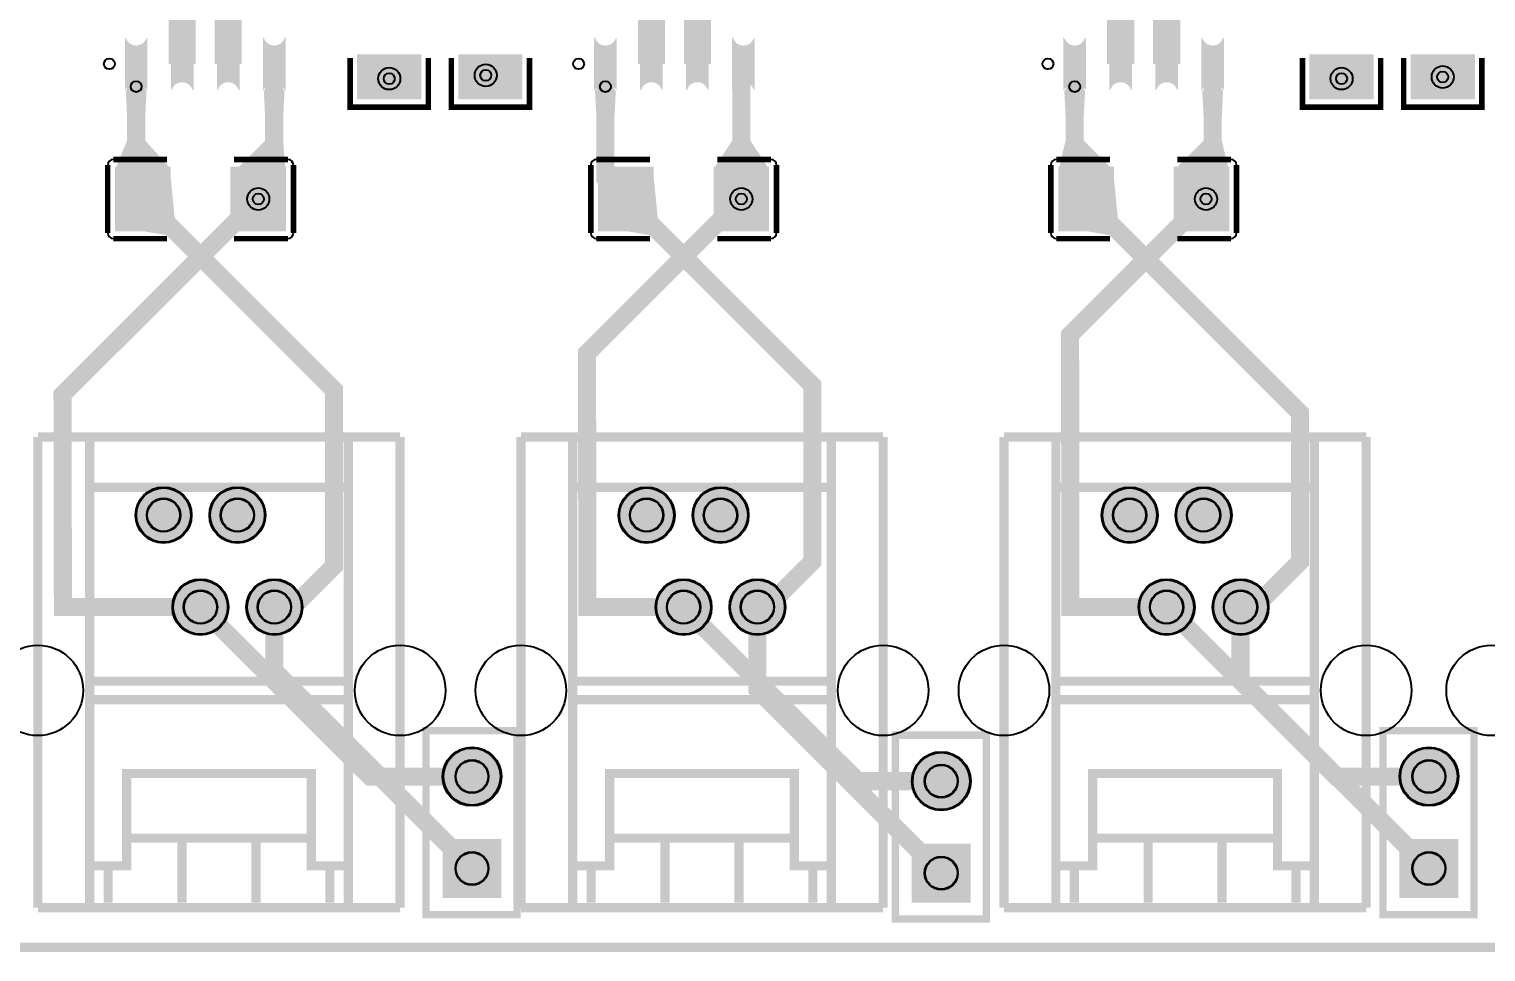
# Model space of a CAD drawing. Header units: millimetres. Extents: x 6 to 157, y 23 to 115.
# Drawn here: x 91.03 to 131.24, y 22.87 to 48.36 of the extents above; entities that cross this region are included whole.
import ezdxf

# ---------------------------------------------------------------- set-up
doc = ezdxf.new("R2010")
doc.units = ezdxf.units.MM
for name, color, linetype, true_color in [('BoardOutLine', 7, 'Continuous', 0xff00ff), ('BottomLayer', 7, 'Continuous', 0x0000ff), ('BottomSolderMaskLayer', 7, 'Continuous', 0xaa00ff), ('Document', 7, 'Continuous', 0xffffff), ('Hole', 7, 'Continuous', 0x222222), ('Multi-Layer', 7, 'Continuous', 0xc0c0c0), ('TopLayer', 7, 'Continuous', 0xff0000), ('TopPasteMaskLayer', 7, 'Continuous', 0x808080), ('TopSilkLayer', 7, 'Continuous', 0xffcc00), ('TopSolderMaskLayer', 7, 'Continuous', 0x800080)]:
    doc.layers.add(name, color=color, linetype=linetype, true_color=true_color)

msp = doc.modelspace()

# ---------------------------------------------------------------- hatches: boundary and pattern name
at = {"layer": 'BottomLayer'}
for points in [[(97.135, 43.881), (97.566, 43.45), (97.312, 43.273), (96.958, 43.626)], [(110.47, 43.881), (110.901, 43.45), (110.647, 43.273), (110.294, 43.626)], [(123.297, 43.881), (123.728, 43.45), (123.474, 43.273), (123.121, 43.626)], [(95.757, 33.145), (95.756, 31.645), (95.006, 32.145), (95.007, 32.645)], [(109.092, 33.145), (109.091, 31.645), (108.341, 32.145), (108.342, 32.645)], [(122.427, 33.145), (122.426, 31.645), (121.676, 32.145), (121.677, 32.645)], [(96.287, 32.925), (95.226, 31.865), (96.11, 31.688), (96.464, 32.041)], [(109.622, 32.925), (108.561, 31.865), (109.445, 31.688), (109.799, 32.041)], [(122.957, 32.925), (121.896, 31.865), (122.78, 31.688), (123.134, 32.041)], [(103.251, 26.928), (103.251, 28.502), (102.464, 27.965), (102.464, 27.465)], [(116.205, 26.801), (116.205, 28.375), (115.418, 27.838), (115.418, 27.338)], [(129.667, 26.928), (129.667, 28.502), (128.88, 27.965), (128.88, 27.465)]]:
    msp.add_hatch(color=256, dxfattribs=at).paths.add_polyline_path(points)
at = {"layer": 'BottomSolderMaskLayer'}
for points in [[(93.961, 34.935, 1), (95.512, 34.935, 1)], [(96.001, 34.935, 1), (97.552, 34.935, 1)], [(107.296, 34.935, 1), (108.847, 34.935, 1)], [(109.336, 34.935, 1), (110.887, 34.935, 1)], [(120.631, 34.935, 1), (122.182, 34.935, 1)], [(122.671, 34.935, 1), (124.222, 34.935, 1)], [(94.981, 32.395, 1), (96.532, 32.395, 1)], [(97.021, 32.395, 1), (98.572, 32.395, 1)], [(108.316, 32.395, 1), (109.867, 32.395, 1)], [(110.356, 32.395, 1), (111.907, 32.395, 1)], [(121.651, 32.395, 1), (123.202, 32.395, 1)], [(123.691, 32.395, 1), (125.242, 32.395, 1)], [(102.438, 27.715, 1), (104.064, 27.715, 1)], [(115.392, 27.588, 1), (117.018, 27.588, 1)], [(128.854, 27.715, 1), (130.48, 27.715, 1)], [(102.438, 25.988), (104.064, 25.988), (104.064, 24.362), (102.438, 24.362)], [(115.392, 25.861), (117.018, 25.861), (117.018, 24.235), (115.392, 24.235)], [(128.854, 25.988), (130.48, 25.988), (130.48, 24.362), (128.854, 24.362)]]:
    msp.add_hatch(color=256, dxfattribs=at).paths.add_polyline_path(points)
at = {"layer": 'Multi-Layer'}
for points in [[(93.986, 34.935, 1), (95.486, 34.935, 1)], [(96.026, 34.935, 1), (97.526, 34.935, 1)], [(107.321, 34.935, 1), (108.821, 34.935, 1)], [(109.362, 34.935, 1), (110.862, 34.935, 1)], [(120.656, 34.935, 1), (122.156, 34.935, 1)], [(122.697, 34.935, 1), (124.197, 34.935, 1)], [(95.006, 32.395, 1), (96.506, 32.395, 1)], [(97.046, 32.395, 1), (98.546, 32.395, 1)], [(108.341, 32.395, 1), (109.841, 32.395, 1)], [(110.381, 32.395, 1), (111.881, 32.395, 1)], [(121.676, 32.395, 1), (123.176, 32.395, 1)], [(123.716, 32.395, 1), (125.216, 32.395, 1)], [(102.464, 27.715, 1), (104.039, 27.715, 1)], [(115.418, 27.588, 1), (116.993, 27.588, 1)], [(128.88, 27.715, 1), (130.455, 27.715, 1)], [(102.464, 25.962), (104.039, 25.962), (104.039, 24.388), (102.464, 24.388)], [(115.418, 25.835), (116.993, 25.835), (116.993, 24.261), (115.418, 24.261)], [(128.88, 25.962), (130.455, 25.962), (130.455, 24.388), (128.88, 24.388)]]:
    msp.add_hatch(color=256, dxfattribs=at).paths.add_polyline_path(points)
at = {"layer": 'TopLayer'}
for points in [[(94.267, 48.128, -0.785398), (93.693, 48.128), (93.693, 46.666, -0.785398), (94.267, 46.666)], [(95.537, 48.128, -0.785398), (94.963, 48.128), (94.963, 46.666, -0.785398), (95.537, 46.666)], [(96.807, 48.128, -0.785398), (96.233, 48.128), (96.233, 46.666, -0.785398), (96.807, 46.666)], [(98.077, 48.128, -0.785398), (97.503, 48.128), (97.503, 46.666, -0.785398), (98.077, 46.666)], [(107.221, 48.128, -0.785398), (106.647, 48.128), (106.647, 46.666, -0.785398), (107.221, 46.666)], [(108.491, 48.128, -0.785398), (107.917, 48.128), (107.917, 46.666, -0.785398), (108.491, 46.666)], [(109.761, 48.128, -0.785398), (109.187, 48.128), (109.187, 46.666, -0.785398), (109.761, 46.666)], [(111.031, 48.128, -0.785398), (110.457, 48.128), (110.457, 46.666, -0.785398), (111.031, 46.666)], [(120.175, 48.128, -0.785398), (119.601, 48.128), (119.601, 46.666, -0.785398), (120.175, 46.666)], [(121.445, 48.128, -0.785398), (120.871, 48.128), (120.871, 46.666, -0.785398), (121.445, 46.666)], [(122.715, 48.128, -0.785398), (122.141, 48.128), (122.141, 46.666, -0.785398), (122.715, 46.666)], [(123.985, 48.128, -0.785398), (123.411, 48.128), (123.411, 46.666, -0.785398), (123.985, 46.666)], [(100.115, 47.639), (101.816, 47.639), (101.816, 46.432), (100.115, 46.432)], [(102.909, 47.639), (104.61, 47.639), (104.61, 46.432), (102.909, 46.432)], [(126.404, 47.639), (128.105, 47.639), (128.105, 46.432), (126.404, 46.432)], [(129.198, 47.639), (130.899, 47.639), (130.899, 46.432), (129.198, 46.432)], [(94.267, 46.667), (93.693, 46.667), (93.73, 45.917), (94.23, 45.917)], [(98.077, 46.667), (97.503, 46.667), (97.54, 45.917), (98.04, 45.917)], [(107.221, 46.667), (106.647, 46.667), (106.684, 45.917), (107.184, 45.917)], [(120.175, 46.667), (119.601, 46.667), (119.638, 45.917), (120.138, 45.917)], [(123.985, 46.667), (123.411, 46.667), (123.448, 45.917), (123.948, 45.917)], [(93.423, 44.529), (94.908, 44.529), (94.23, 45.279), (93.73, 45.279)], [(98.093, 44.529), (96.79, 44.529), (97.54, 45.279), (98.04, 45.279)], [(111.428, 44.529), (109.943, 44.529), (110.436, 45.279), (110.936, 45.279)], [(119.458, 44.529), (120.888, 44.529), (120.138, 45.279), (119.638, 45.279)], [(124.128, 44.529), (122.698, 44.529), (123.448, 45.279), (123.948, 45.279)], [(94.908, 44.529), (94.908, 42.801), (93.423, 42.801), (93.423, 44.529)], [(94.908, 44.529), (94.031, 42.801), (94.806, 42.671), (95.044, 43.14)], [(96.608, 44.529), (96.608, 42.801), (98.093, 42.801), (98.093, 44.529)], [(108.243, 44.529), (108.243, 42.801), (106.758, 42.801), (106.758, 44.529)], [(108.243, 44.529), (107.366, 42.801), (108.141, 42.671), (108.379, 43.14)], [(109.943, 44.529), (109.943, 42.801), (111.428, 42.801), (111.428, 44.529)], [(120.943, 44.529), (120.943, 42.801), (119.458, 42.801), (119.458, 44.529)], [(120.943, 44.529), (120.066, 42.801), (120.841, 42.671), (121.079, 43.14)], [(122.643, 44.529), (122.643, 42.801), (124.128, 42.801), (124.128, 44.529)], [(97.351, 43.36), (97.351, 43.97), (97.656, 43.915), (97.656, 43.415)], [(110.991, 43.665), (110.381, 43.665), (110.436, 43.97), (110.936, 43.97)], [(123.271, 43.851), (123.755, 43.48), (123.948, 43.716), (123.448, 44.099)], [(97.588, 33.115), (98.005, 31.675), (98.596, 32.329), (98.437, 32.878)], [(111.517, 31.752), (110.746, 33.038), (111.642, 33.002), (111.907, 32.559)], [(124.768, 31.708), (124.165, 33.082), (125.045, 32.942), (125.261, 32.451)], [(98.546, 32.394), (97.046, 32.396), (97.545, 31.645), (98.045, 31.645)], [(111.881, 32.394), (110.381, 32.396), (110.88, 31.645), (111.38, 31.645)], [(125.216, 32.394), (123.716, 32.396), (124.215, 31.645), (124.715, 31.645)], [(102.464, 24.544), (103.874, 25.962), (102.816, 25.962), (102.464, 25.608)], [(115.418, 24.417), (116.828, 25.835), (115.77, 25.835), (115.418, 25.481)], [(128.88, 24.544), (130.29, 25.962), (129.232, 25.962), (128.88, 25.608)]]:
    msp.add_hatch(color=256, dxfattribs=at).paths.add_polyline_path(points)
at = {"layer": 'TopPasteMaskLayer'}
for points in [[(94.267, 48.128, -0.785398), (93.693, 48.128), (93.693, 46.666, -0.785398), (94.267, 46.666)], [(95.537, 48.128, -0.785398), (94.963, 48.128), (94.963, 46.666, -0.785398), (95.537, 46.666)], [(96.807, 48.128, -0.785398), (96.233, 48.128), (96.233, 46.666, -0.785398), (96.807, 46.666)], [(98.077, 48.128, -0.785398), (97.503, 48.128), (97.503, 46.666, -0.785398), (98.077, 46.666)], [(107.221, 48.128, -0.785398), (106.647, 48.128), (106.647, 46.666, -0.785398), (107.221, 46.666)], [(108.491, 48.128, -0.785398), (107.917, 48.128), (107.917, 46.666, -0.785398), (108.491, 46.666)], [(109.761, 48.128, -0.785398), (109.187, 48.128), (109.187, 46.666, -0.785398), (109.761, 46.666)], [(111.031, 48.128, -0.785398), (110.457, 48.128), (110.457, 46.666, -0.785398), (111.031, 46.666)], [(120.175, 48.128, -0.785398), (119.601, 48.128), (119.601, 46.666, -0.785398), (120.175, 46.666)], [(121.445, 48.128, -0.785398), (120.871, 48.128), (120.871, 46.666, -0.785398), (121.445, 46.666)], [(122.715, 48.128, -0.785398), (122.141, 48.128), (122.141, 46.666, -0.785398), (122.715, 46.666)], [(123.985, 48.128, -0.785398), (123.411, 48.128), (123.411, 46.666, -0.785398), (123.985, 46.666)], [(100.215, 47.639), (100.576, 47.639), (100.676, 47.539), (100.676, 47.329), (100.776, 47.229), (101.154, 47.229), (101.254, 47.329), (101.254, 47.539), (101.354, 47.639), (101.716, 47.639), (101.816, 47.539), (101.816, 46.532), (101.716, 46.432), (100.215, 46.432), (100.115, 46.532), (100.115, 47.539)], [(103.009, 47.639), (103.37, 47.639), (103.47, 47.539), (103.47, 47.329), (103.57, 47.229), (103.948, 47.229), (104.048, 47.329), (104.048, 47.539), (104.148, 47.639), (104.51, 47.639), (104.61, 47.539), (104.61, 46.532), (104.51, 46.432), (103.009, 46.432), (102.909, 46.532), (102.909, 47.539)], [(126.504, 47.639), (126.865, 47.639), (126.965, 47.539), (126.965, 47.329), (127.065, 47.229), (127.443, 47.229), (127.543, 47.329), (127.543, 47.539), (127.643, 47.639), (128.005, 47.639), (128.105, 47.539), (128.105, 46.532), (128.005, 46.432), (126.504, 46.432), (126.404, 46.532), (126.404, 47.539)], [(129.298, 47.639), (129.659, 47.639), (129.759, 47.539), (129.759, 47.329), (129.859, 47.229), (130.237, 47.229), (130.337, 47.329), (130.337, 47.539), (130.437, 47.639), (130.799, 47.639), (130.899, 47.539), (130.899, 46.532), (130.799, 46.432), (129.298, 46.432), (129.198, 46.532), (129.198, 47.539)], [(94.908, 44.429), (94.908, 44.059), (94.808, 43.959), (94.503, 43.959), (94.403, 43.859), (94.403, 43.471), (94.503, 43.371), (94.808, 43.371), (94.908, 43.271), (94.908, 42.901), (94.808, 42.801), (93.523, 42.801), (93.423, 42.901), (93.423, 44.429), (93.523, 44.529), (94.808, 44.529)], [(96.608, 44.429), (96.608, 44.059), (96.708, 43.959), (97.013, 43.959), (97.113, 43.859), (97.113, 43.471), (97.013, 43.371), (96.708, 43.371), (96.608, 43.271), (96.608, 42.901), (96.708, 42.801), (97.993, 42.801), (98.093, 42.901), (98.093, 44.429), (97.993, 44.529), (96.708, 44.529)], [(108.243, 44.429), (108.243, 44.059), (108.143, 43.959), (107.838, 43.959), (107.738, 43.859), (107.738, 43.471), (107.838, 43.371), (108.143, 43.371), (108.243, 43.271), (108.243, 42.901), (108.143, 42.801), (106.858, 42.801), (106.758, 42.901), (106.758, 44.429), (106.858, 44.529), (108.143, 44.529)], [(109.943, 44.429), (109.943, 44.059), (110.043, 43.959), (110.348, 43.959), (110.448, 43.859), (110.448, 43.471), (110.348, 43.371), (110.043, 43.371), (109.943, 43.271), (109.943, 42.901), (110.043, 42.801), (111.328, 42.801), (111.428, 42.901), (111.428, 44.429), (111.328, 44.529), (110.043, 44.529)], [(120.943, 44.429), (120.943, 44.059), (120.843, 43.959), (120.538, 43.959), (120.438, 43.859), (120.438, 43.471), (120.538, 43.371), (120.843, 43.371), (120.943, 43.271), (120.943, 42.901), (120.843, 42.801), (119.558, 42.801), (119.458, 42.901), (119.458, 44.429), (119.558, 44.529), (120.843, 44.529)], [(122.643, 44.429), (122.643, 44.059), (122.743, 43.959), (123.048, 43.959), (123.148, 43.859), (123.148, 43.471), (123.048, 43.371), (122.743, 43.371), (122.643, 43.271), (122.643, 42.901), (122.743, 42.801), (124.028, 42.801), (124.128, 42.901), (124.128, 44.429), (124.028, 44.529), (122.743, 44.529)]]:
    msp.add_hatch(color=256, dxfattribs=at).paths.add_polyline_path(points)
at = {"layer": 'TopSolderMaskLayer'}
for points in [[(94.293, 48.146, -0.785398), (93.668, 48.146), (93.668, 46.648, -0.785398), (94.293, 46.648)], [(95.563, 48.146, -0.785398), (94.938, 48.146), (94.938, 46.648, -0.785398), (95.563, 46.648)], [(96.833, 48.146, -0.785398), (96.208, 48.146), (96.208, 46.648, -0.785398), (96.833, 46.648)], [(98.103, 48.146, -0.785398), (97.478, 48.146), (97.478, 46.648, -0.785398), (98.103, 46.648)], [(107.247, 48.146, -0.785398), (106.622, 48.146), (106.622, 46.648, -0.785398), (107.247, 46.648)], [(108.517, 48.146, -0.785398), (107.892, 48.146), (107.892, 46.648, -0.785398), (108.517, 46.648)], [(109.787, 48.146, -0.785398), (109.162, 48.146), (109.162, 46.648, -0.785398), (109.787, 46.648)], [(111.057, 48.146, -0.785398), (110.432, 48.146), (110.432, 46.648, -0.785398), (111.057, 46.648)], [(120.201, 48.146, -0.785398), (119.576, 48.146), (119.576, 46.648, -0.785398), (120.201, 46.648)], [(121.471, 48.146, -0.785398), (120.846, 48.146), (120.846, 46.648, -0.785398), (121.471, 46.648)], [(122.741, 48.146, -0.785398), (122.116, 48.146), (122.116, 46.648, -0.785398), (122.741, 46.648)], [(124.011, 48.146, -0.785398), (123.386, 48.146), (123.386, 46.648, -0.785398), (124.011, 46.648)], [(100.079, 47.657), (101.851, 47.657), (101.851, 46.414), (100.079, 46.414)], [(102.873, 47.657), (104.645, 47.657), (104.645, 46.414), (102.873, 46.414)], [(126.368, 47.657), (128.141, 47.657), (128.141, 46.414), (126.368, 46.414)], [(129.162, 47.657), (130.935, 47.657), (130.935, 46.414), (129.162, 46.414)], [(94.934, 44.554), (94.934, 42.776), (93.398, 42.776), (93.398, 44.554)], [(96.583, 44.554), (96.583, 42.776), (98.119, 42.776), (98.119, 44.554)], [(108.269, 44.554), (108.269, 42.776), (106.733, 42.776), (106.733, 44.554)], [(109.918, 44.554), (109.918, 42.776), (111.454, 42.776), (111.454, 44.554)], [(120.969, 44.554), (120.969, 42.776), (119.433, 42.776), (119.433, 44.554)], [(122.618, 44.554), (122.618, 42.776), (124.154, 42.776), (124.154, 44.554)], [(93.961, 34.935, 1), (95.512, 34.935, 1)], [(96.001, 34.935, 1), (97.552, 34.935, 1)], [(107.296, 34.935, 1), (108.847, 34.935, 1)], [(109.336, 34.935, 1), (110.887, 34.935, 1)], [(120.631, 34.935, 1), (122.182, 34.935, 1)], [(122.671, 34.935, 1), (124.222, 34.935, 1)], [(94.981, 32.395, 1), (96.532, 32.395, 1)], [(97.021, 32.395, 1), (98.572, 32.395, 1)], [(108.316, 32.395, 1), (109.867, 32.395, 1)], [(110.356, 32.395, 1), (111.907, 32.395, 1)], [(121.651, 32.395, 1), (123.202, 32.395, 1)], [(123.691, 32.395, 1), (125.242, 32.395, 1)], [(102.438, 27.715, 1), (104.064, 27.715, 1)], [(115.392, 27.588, 1), (117.018, 27.588, 1)], [(128.854, 27.715, 1), (130.48, 27.715, 1)], [(102.438, 25.988), (104.064, 25.988), (104.064, 24.362), (102.438, 24.362)], [(115.392, 25.861), (117.018, 25.861), (117.018, 24.235), (115.392, 24.235)], [(128.854, 25.988), (130.48, 25.988), (130.48, 24.362), (128.854, 24.362)]]:
    msp.add_hatch(color=256, dxfattribs=at).paths.add_polyline_path(points)

# ---------------------------------------------------------------- linework, layer by layer
at = {"layer": 'BoardOutLine', "const_width": 0.254}
msp.add_lwpolyline([(154, 23), (10, 23)], dxfattribs=at)
at = {"layer": 'BottomLayer', "const_width": 0.5}
for points in [[(97.351, 43.665), (91.948, 38.263), (91.958, 32.395), (95.756, 32.395)], [(110.686, 43.665), (106.426, 39.406), (106.436, 32.395), (109.091, 32.395)], [(123.513, 43.665), (119.761, 39.914), (119.771, 32.395), (122.426, 32.395)], [(95.756, 32.395), (100.436, 27.715), (103.251, 27.715)], [(109.091, 32.395), (113.898, 27.588), (116.205, 27.588)], [(122.426, 32.395), (127.106, 27.715), (129.667, 27.715)]]:
    msp.add_lwpolyline(points, dxfattribs=at)
at = {"layer": 'BottomSolderMaskLayer'}
for centre, radius in [((94.736, 34.935), 0.775), ((94.736, 34.935), 0.465), ((96.776, 34.935), 0.775), ((96.776, 34.935), 0.465), ((108.071, 34.935), 0.775), ((108.071, 34.935), 0.465), ((110.112, 34.935), 0.775), ((110.111, 34.935), 0.465), ((121.406, 34.935), 0.775), ((121.406, 34.935), 0.465), ((123.447, 34.935), 0.775), ((123.446, 34.935), 0.465), ((95.756, 32.395), 0.775), ((97.796, 32.395), 0.775), ((109.091, 32.395), 0.775), ((111.131, 32.395), 0.775), ((122.426, 32.395), 0.775), ((124.466, 32.395), 0.775), ((95.756, 32.395), 0.465), ((97.796, 32.395), 0.465), ((109.091, 32.395), 0.465), ((111.131, 32.395), 0.465), ((122.426, 32.395), 0.465), ((124.466, 32.395), 0.465), ((103.251, 27.715), 0.813), ((103.251, 27.715), 0.459), ((116.205, 27.588), 0.813), ((129.667, 27.715), 0.813), ((129.667, 27.715), 0.459), ((116.205, 27.588), 0.459), ((103.251, 25.175), 0.459), ((116.205, 25.048), 0.459), ((129.667, 25.175), 0.459)]:
    msp.add_circle(centre, radius, dxfattribs=at)
at = {"layer": 'Document'}
for centre in [(93.98, 46.768), (106.934, 46.768), (119.888, 46.768)]:
    msp.add_circle(centre, 0.15, dxfattribs=at)
at = {"layer": 'Hole'}
for centre in [(100.965, 46.99), (103.632, 47.081), (127.254, 46.99), (130.048, 47.035), (97.351, 43.665), (110.686, 43.665), (123.513, 43.665)]:
    msp.add_circle(centre, 0.152, dxfattribs=at)
at = {"layer": 'Multi-Layer'}
for centre, radius in [((100.965, 46.99), 0.305), ((103.632, 47.081), 0.305), ((127.254, 46.99), 0.305), ((130.048, 47.035), 0.305), ((97.351, 43.665), 0.305), ((110.686, 43.665), 0.305), ((123.513, 43.665), 0.305), ((94.736, 34.935), 0.75), ((96.776, 34.935), 0.75), ((108.071, 34.935), 0.75), ((110.112, 34.935), 0.75), ((121.406, 34.935), 0.75), ((123.447, 34.935), 0.75), ((94.736, 34.935), 0.45), ((96.776, 34.935), 0.45), ((108.071, 34.935), 0.45), ((110.111, 34.935), 0.45), ((121.406, 34.935), 0.45), ((123.446, 34.935), 0.45), ((95.756, 32.395), 0.75), ((97.796, 32.395), 0.75), ((109.091, 32.395), 0.75), ((111.131, 32.395), 0.75), ((122.426, 32.395), 0.75), ((124.466, 32.395), 0.75), ((95.756, 32.395), 0.45), ((97.796, 32.395), 0.45), ((109.091, 32.395), 0.45), ((111.131, 32.395), 0.45), ((122.426, 32.395), 0.45), ((124.466, 32.395), 0.45), ((91.266, 30.095), 1.25), ((101.266, 30.095), 1.25), ((104.601, 30.095), 1.25), ((114.601, 30.095), 1.25), ((117.936, 30.095), 1.25), ((127.936, 30.095), 1.25), ((131.399, 30.095), 1.25), ((103.251, 27.715), 0.787), ((103.251, 27.715), 0.445), ((116.205, 27.588), 0.787), ((129.667, 27.715), 0.787), ((129.667, 27.715), 0.445), ((116.205, 27.588), 0.445), ((103.251, 25.175), 0.445), ((116.205, 25.048), 0.445), ((129.667, 25.175), 0.445)]:
    msp.add_circle(centre, radius, dxfattribs=at)
at = {"layer": 'TopLayer'}
for points, const_width in [([(115.329, 57.196), (115.329, 49.403), (108.204, 49.403), (108.204, 48.895), (108.204, 47.396)], 0.75), ([(88.849, 49.403), (96.52, 49.403), (96.52, 47.396)], 0.75), ([(95.25, 49.276), (95.25, 48.514), (95.25, 47.396)], 0.75), ([(109.5, 49.403), (109.474, 48.641), (109.474, 47.396)], 0.75), ([(115.329, 49.403), (122.428, 49.403), (122.428, 47.396)], 0.75), ([(121.158, 49.403), (121.158, 48.514), (121.158, 47.396)], 0.75), ([(93.98, 47.396), (93.98, 43.665), (94.166, 43.665)], 0.5), ([(97.79, 47.396), (97.79, 43.665), (97.351, 43.665)], 0.5), ([(106.934, 47.396), (106.934, 44.232), (107.501, 43.665)], 0.5), ([(110.744, 47.396), (110.686, 47.338), (110.686, 43.665)], 0.5), ([(119.888, 47.396), (119.888, 43.665), (120.328, 43.665)], 0.5), ([(123.698, 47.396), (123.698, 43.665), (123.513, 43.665)], 0.5), ([(94.166, 43.665), (99.441, 38.39), (99.441, 33.528), (98.308, 32.395), (97.795, 32.395)], 0.5), ([(107.501, 43.665), (112.649, 38.517), (112.649, 33.655), (111.389, 32.395), (111.13, 32.395)], 0.5), ([(120.201, 43.665), (126.111, 37.755), (126.111, 33.655), (124.851, 32.395), (124.465, 32.395)], 0.5), ([(97.795, 32.395), (97.795, 30.63), (103.251, 25.174)], 0.5), ([(111.13, 32.395), (111.13, 30.122), (116.205, 25.047)], 0.5), ([(124.465, 32.395), (124.465, 30.376), (129.667, 25.174)], 0.5)]:
    msp.add_lwpolyline(points, dxfattribs=dict(at, const_width=const_width))
at = {"layer": 'TopSilkLayer'}
for points, const_width in [([(99.886, 47.563), (99.886, 46.203), (102.044, 46.203), (102.044, 47.563)], 0.152), ([(102.68, 47.563), (102.68, 46.203), (104.838, 46.203), (104.838, 47.563)], 0.152), ([(126.175, 47.563), (126.175, 46.203), (128.333, 46.203), (128.333, 47.563)], 0.152), ([(128.969, 47.563), (128.969, 46.203), (131.127, 46.203), (131.127, 47.563)], 0.152), ([(93.195, 44.605), (93.195, 42.725)], 0.152), ([(94.832, 44.758), (93.347, 44.758)], 0.152), ([(96.684, 44.758), (98.169, 44.758)], 0.152), ([(98.322, 44.605), (98.322, 42.725)], 0.152), ([(106.53, 44.605), (106.53, 42.725)], 0.152), ([(108.167, 44.758), (106.682, 44.758)], 0.152), ([(110.019, 44.758), (111.504, 44.758)], 0.152), ([(111.657, 44.605), (111.657, 42.725)], 0.152), ([(119.23, 44.605), (119.23, 42.725)], 0.152), ([(120.867, 44.758), (119.382, 44.758)], 0.152), ([(122.719, 44.758), (124.204, 44.758)], 0.152), ([(124.357, 44.605), (124.357, 42.725)], 0.152), ([(93.347, 42.572), (94.832, 42.572)], 0.152), ([(98.169, 42.572), (96.684, 42.572)], 0.152), ([(106.682, 42.572), (108.167, 42.572)], 0.152), ([(111.504, 42.572), (110.019, 42.572)], 0.152), ([(119.382, 42.572), (120.867, 42.572)], 0.152), ([(124.204, 42.572), (122.719, 42.572)], 0.152), ([(91.266, 37.095), (101.266, 37.095)], 0.254), ([(91.266, 37.095), (91.266, 24.095)], 0.254), ([(92.696, 24.105), (92.696, 37.105)], 0.254), ([(99.836, 24.105), (99.836, 37.105)], 0.254), ([(101.266, 24.095), (101.266, 37.095)], 0.254), ([(104.601, 37.095), (114.601, 37.095)], 0.254), ([(104.601, 37.095), (104.601, 24.095)], 0.254), ([(106.031, 24.105), (106.031, 37.105)], 0.254), ([(113.171, 24.105), (113.171, 37.105)], 0.254), ([(114.601, 24.095), (114.601, 37.095)], 0.254), ([(117.936, 37.095), (127.936, 37.095)], 0.254), ([(117.936, 37.095), (117.936, 24.095)], 0.254), ([(119.366, 24.105), (119.366, 37.105)], 0.254), ([(126.506, 24.105), (126.506, 37.105)], 0.254), ([(127.936, 24.095), (127.936, 37.095)], 0.254), ([(99.836, 35.705), (92.696, 35.705)], 0.254), ([(113.171, 35.705), (106.031, 35.705)], 0.254), ([(126.506, 35.705), (119.366, 35.705)], 0.254), ([(99.836, 30.35), (92.696, 30.35)], 0.254), ([(113.171, 30.35), (106.031, 30.35)], 0.254), ([(126.506, 30.35), (119.366, 30.35)], 0.254), ([(99.836, 29.84), (92.696, 29.84)], 0.254), ([(113.171, 29.84), (106.031, 29.84)], 0.254), ([(126.506, 29.84), (119.366, 29.84)], 0.254), ([(99.836, 25.25), (98.816, 25.25), (98.816, 27.8), (93.716, 27.8), (93.716, 25.25), (92.696, 25.25)], 0.254), ([(113.171, 25.25), (112.151, 25.25), (112.151, 27.8), (107.051, 27.8), (107.051, 25.25), (106.031, 25.25)], 0.254), ([(126.506, 25.25), (125.486, 25.25), (125.486, 27.8), (120.386, 27.8), (120.386, 25.25), (119.366, 25.25)], 0.254), ([(98.816, 26.015), (93.716, 26.015)], 0.254), ([(95.246, 26.015), (95.246, 24.23)], 0.254), ([(97.286, 26.015), (97.286, 24.23)], 0.254), ([(112.151, 26.015), (107.051, 26.015)], 0.254), ([(108.581, 26.015), (108.581, 24.23)], 0.254), ([(110.621, 26.015), (110.621, 24.23)], 0.254), ([(125.486, 26.015), (120.386, 26.015)], 0.254), ([(121.916, 26.015), (121.916, 24.23)], 0.254), ([(123.956, 26.015), (123.956, 24.23)], 0.254), ([(93.206, 25.25), (93.206, 24.23)], 0.254), ([(99.326, 25.25), (99.326, 24.23)], 0.254), ([(106.541, 25.25), (106.541, 24.23)], 0.254), ([(112.661, 25.25), (112.661, 24.23)], 0.254), ([(119.876, 25.25), (119.876, 24.23)], 0.254), ([(125.996, 25.25), (125.996, 24.23)], 0.254), ([(101.266, 24.095), (91.266, 24.095)], 0.254), ([(114.601, 24.095), (104.601, 24.095)], 0.254), ([(127.936, 24.095), (117.936, 24.095)], 0.254)]:
    msp.add_lwpolyline(points, dxfattribs=dict(at, const_width=const_width))
at = {"layer": 'TopSilkLayer', "const_width": 0.203}
for points in [[(101.981, 28.985), (104.496, 28.985), (104.496, 23.905), (101.981, 23.905), (101.981, 28.985)], [(114.935, 28.858), (117.45, 28.858), (117.45, 23.778), (114.935, 23.778), (114.935, 28.858)], [(128.397, 28.985), (130.912, 28.985), (130.912, 23.905), (128.397, 23.905), (128.397, 28.985)]]:
    msp.add_lwpolyline(points, close=True, dxfattribs=at)
at = {"layer": 'TopSilkLayer'}
for centre in [(93.241, 47.397), (106.195, 47.397), (119.149, 47.397)]:
    msp.add_circle(centre, 0.15, dxfattribs=at)
for centre, start, end in [((93.347, 44.605), 90, 180), ((98.169, 44.605), 0, 90), ((106.682, 44.605), 90, 180), ((111.504, 44.605), 0, 90), ((119.382, 44.605), 90, 180), ((124.204, 44.605), 0, 90), ((93.347, 42.725), 180, 270), ((98.169, 42.725), 270, 0), ((106.682, 42.725), 180, 270), ((111.504, 42.725), 270, 0), ((119.382, 42.725), 180, 270), ((124.204, 42.725), 270, 0)]:
    msp.add_arc(centre, 0.152, start, end, dxfattribs=at)
at = {"layer": 'TopSolderMaskLayer'}
for centre, radius in [((94.736, 34.935), 0.775), ((94.736, 34.935), 0.465), ((96.776, 34.935), 0.775), ((96.776, 34.935), 0.465), ((108.071, 34.935), 0.775), ((108.071, 34.935), 0.465), ((110.112, 34.935), 0.775), ((110.111, 34.935), 0.465), ((121.406, 34.935), 0.775), ((121.406, 34.935), 0.465), ((123.447, 34.935), 0.775), ((123.446, 34.935), 0.465), ((95.756, 32.395), 0.775), ((97.796, 32.395), 0.775), ((109.091, 32.395), 0.775), ((111.131, 32.395), 0.775), ((122.426, 32.395), 0.775), ((124.466, 32.395), 0.775), ((95.756, 32.395), 0.465), ((97.796, 32.395), 0.465), ((109.091, 32.395), 0.465), ((111.131, 32.395), 0.465), ((122.426, 32.395), 0.465), ((124.466, 32.395), 0.465), ((103.251, 27.715), 0.813), ((103.251, 27.715), 0.459), ((116.205, 27.588), 0.813), ((129.667, 27.715), 0.813), ((129.667, 27.715), 0.459), ((116.205, 27.588), 0.459), ((103.251, 25.175), 0.459), ((116.205, 25.048), 0.459), ((129.667, 25.175), 0.459)]:
    msp.add_circle(centre, radius, dxfattribs=at)

doc.saveas('drawing.dxf')
